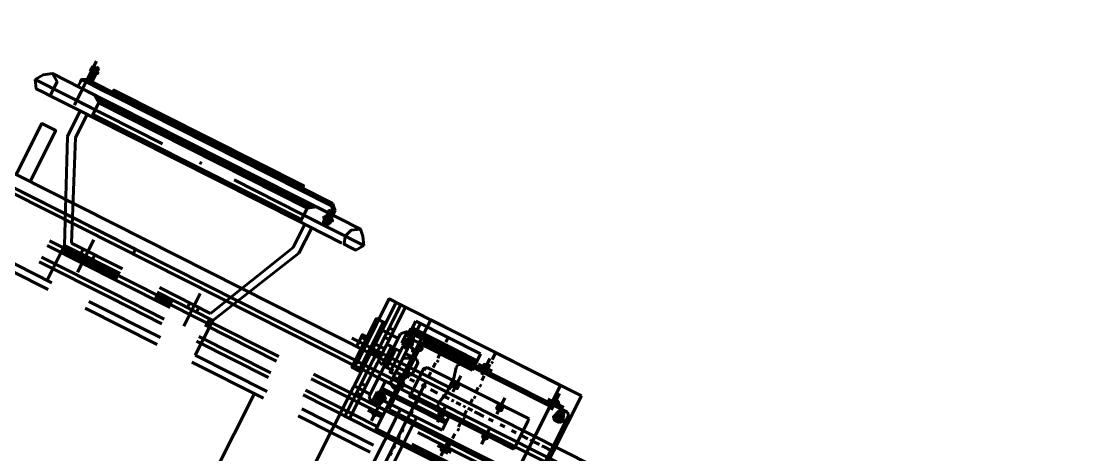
# Model space of a CAD drawing. Header units: metres. Extents: x 0 to 547597, y 0 to 1844684.
# Drawn here: x 543452.124 to 543453.826, y 1844576.001 to 1844576.691 of the extents above; entities that cross this region are included whole.
import ezdxf

# ---------------------------------------------------------------- set-up
doc = ezdxf.new("R2010")
doc.units = ezdxf.units.M
doc.layers.add('5_Thep', color=4, linetype='Continuous')
doc.layers.add('giai đoạn này', color=10, linetype='Continuous', lineweight=60)

# ---------------------------------------------------------------- blocks, each defined once
blk = doc.blocks.new('MBA220-MB')
at = {"color": 1}
for points in [[(1554, -1091.1), (-2326.8, -1091.1), (-2326.8, 570.3)], [(-2306.2, 549.7), (-2306.2, -1058), (-2297.9, -1058)], [(-2297.9, -1058), (-2297.9, 545.5)], [(-2417.8, 330.6), (-2219.4, 330.6), (-2219.4, 8.3)], [(-2417.8, 8.3), (-2417.8, 330.6)], [(-2376.4, 326.5), (-2380.6, 326.5), (-2384.7, 322.4)], [(-2376.4, 326.5), (-2264.9, 326.5)], [(-2318.6, 314.1), (-2318.6, 326.5)], [(-2388.8, 285.2), (-2388.8, 314.1)], [(-2384.7, 37.2), (-2384.7, 322.4)], [(-2364, 318.2), (-2364, 310), (-2368.2, 305.8), (-2380.6, 310), (-2380.6, 318.2), (-2368.2, 322.4), (-2364, 318.2)], [(-2364, 314.1), (-2380.6, 314.1)], [(-2368.2, 310), (-2368.2, 310), (-2368.2, 318.2), (-2372.3, 318.2), (-2376.4, 314.1), (-2372.3, 310), (-2368.2, 310)], [(-2368.2, 322.4), (-2368.2, 305.8)], [(-2318.6, 310), (-2318.6, 314.1)], [(-2256.6, 318.2), (-2256.6, 37.2)], [(-2219.4, 66.1), (-2223.5, 62), (-2417.8, 62), (-2417.8, 293.4), (-2219.4, 293.4), (-2219.4, 66.1)], [(-2417.8, 293.4), (-2417.8, 62)], [(-2405.4, 297.6), (-2376.4, 297.6)], [(-2388.8, 293.4), (-2388.8, 293.4), (-2388.8, 301.7), (-2388.8, 305.8), (-2393, 301.7), (-2393, 293.4), (-2388.8, 293.4)], [(-2256.6, 62), (-2256.6, 293.4), (-2384.7, 293.4), (-2384.7, 62), (-2256.6, 62)], [(-2380.6, 70.3), (-2380.6, 293.4), (-2380.6, 293.4)], [(-2380.6, 293.4), (-2380.6, 293.4)], [(-2380.6, 293.4), (-2260.7, 293.4)], [(-2318.6, 293.4), (-2318.6, 305.8)], [(-2318.6, 289.3), (-2318.6, 293.4)], [(-2260.7, 293.4), (-2260.7, 70.3)], [(-2223.5, 293.4), (-2223.5, 62)], [(-2347.5, 90.9), (-2347.5, 272.8)], [(-2343.4, 272.8), (-2347.5, 272.8)], [(-2343.4, 272.8), (-2297.9, 272.8)], [(-2318.6, 272.8), (-2318.6, 285.2)], [(-2318.6, 272.8), (-2318.6, 272.8)], [(-2293.8, 272.8), (-2297.9, 272.8)], [(-2293.8, 272.8), (-2293.8, 90.9)], [(-2318.6, 256.2), (-2318.6, 264.5)], [(-2318.6, 252.1), (-2318.6, 252.1)], [(-2318.6, 235.6), (-2318.6, 243.8)], [(-2256.6, 252.1), (-2256.6, 124)], [(-2248.3, 252.1), (-2248.3, 124)], [(-2227.7, 252.1), (-2227.7, 124)], [(-2219.4, 252.1), (-2219.4, 124)], [(-2359.9, 223.2), (-2331, 223.2)], [(-2347.5, 235.6), (-2347.5, 210.8)], [(-2347.5, 219), (-2339.2, 219), (-2339.2, 227.3), (-2347.5, 227.3), (-2347.5, 219), (-2347.5, 219)], [(-2318.6, 231.4), (-2318.6, 231.4)], [(-2318.6, 214.9), (-2318.6, 223.2)], [(-2306.2, 223.2), (-2277.3, 223.2)], [(-2293.8, 235.6), (-2293.8, 210.8)], [(-2293.8, 219), (-2289.7, 219), (-2285.5, 223.2), (-2289.7, 227.3), (-2293.8, 227.3), (-2293.8, 219), (-2293.8, 219)], [(-2318.6, 210.8), (-2318.6, 210.8)], [(-2318.6, 194.2), (-2318.6, 206.6)], [(-2318.6, 190.1), (-2318.6, 194.2)], [(-2405.4, 177.7), (-2417.8, 177.7)], [(-2405.4, 173.6), (-2376.4, 173.6)], [(-2401.2, 177.7), (-2401.2, 181.8)], [(-2384.7, 177.7), (-2397.1, 177.7)], [(-2388.8, 169.5), (-2388.8, 169.5), (-2388.8, 177.7), (-2388.8, 177.7), (-2393, 177.7), (-2393, 169.5), (-2388.8, 169.5)], [(-2388.8, 161.2), (-2388.8, 186)], [(-2380.6, 177.7), (-2380.6, 181.8)], [(-2368.2, 177.7), (-2376.4, 177.7)], [(-2359.9, 177.7), (-2359.9, 181.8)], [(-2347.5, 177.7), (-2355.8, 177.7)], [(-2339.2, 177.7), (-2339.2, 181.8)], [(-2326.8, 177.7), (-2335.1, 177.7)], [(-2318.6, 177.7), (-2318.6, 186)], [(-2318.6, 177.7), (-2318.6, 181.8)], [(-2318.6, 169.5), (-2318.6, 173.6)], [(-2306.2, 177.7), (-2314.5, 177.7)], [(-2302.1, 177.7), (-2302.1, 181.8)], [(-2285.5, 177.7), (-2293.8, 177.7)], [(-2281.4, 177.7), (-2281.4, 181.8)], [(-2264.9, 177.7), (-2273.1, 177.7)], [(-2260.7, 177.7), (-2260.7, 181.8)], [(-2260.7, 173.6), (-2231.8, 173.6)], [(-2244.2, 177.7), (-2256.6, 177.7)], [(-2244.2, 169.5), (-2240.1, 169.5), (-2240.1, 177.7), (-2244.2, 177.7), (-2248.3, 177.7), (-2248.3, 169.5), (-2244.2, 169.5)], [(-2244.2, 161.2), (-2244.2, 186)], [(-2240.1, 177.7), (-2240.1, 181.8)], [(-2405.4, 157.1), (-2376.4, 157.1)], [(-2405.4, 157.1), (-2405.4, 41.3)], [(-2393, 41.3), (-2393, 157.1)], [(-2388.8, 157.1), (-2388.8, 41.3)], [(-2376.4, 41.3), (-2376.4, 157.1)], [(-2347.5, 157.1), (-2347.5, 132.3)], [(-2318.6, 157.1), (-2318.6, 165.3)], [(-2269, 157.1), (-2297.9, 157.1)], [(-2297.9, 41.3), (-2297.9, 157.1)], [(-2293.8, 157.1), (-2293.8, 132.3)], [(-2285.5, 157.1), (-2285.5, 41.3)], [(-2281.4, 157.1), (-2281.4, 41.3)], [(-2269, 157.1), (-2269, 41.3)], [(-2372.3, 132.3), (-2376.4, 136.4)], [(-2368.2, 132.3), (-2351.6, 136.4), (-2335.1, 136.4), (-2322.7, 136.4), (-2306.2, 132.3)], [(-2359.9, 144.7), (-2331, 144.7)], [(-2347.5, 140.5), (-2339.2, 140.5), (-2339.2, 148.8), (-2347.5, 148.8), (-2347.5, 140.5), (-2347.5, 140.5)], [(-2335.1, 140.5), (-2335.1, -37.2)], [(-2318.6, 148.8), (-2318.6, 152.9)], [(-2318.6, 136.4), (-2318.6, 144.7)], [(-2318.6, 132.3), (-2318.6, 136.4)], [(-2306.2, 144.7), (-2277.3, 144.7)], [(-2297.9, 136.4), (-2302.1, 132.3)], [(-2293.8, 140.5), (-2289.7, 140.5), (-2285.5, 144.7), (-2289.7, 148.8), (-2293.8, 148.8), (-2293.8, 140.5), (-2293.8, 140.5)], [(-2372.3, 132.3), (-2368.2, 132.3)], [(-2318.6, 111.6), (-2318.6, 124)], [(-2302.1, 132.3), (-2306.2, 132.3)], [(-2393, 99.2), (-2393, 103.3)], [(-2380.6, 99.2), (-2380.6, 103.3)], [(-2364, 99.2), (-2364, 103.3)], [(-2347.5, 99.2), (-2347.5, 103.3)], [(-2335.1, 99.2), (-2335.1, 103.3)], [(-2318.6, 111.6), (-2318.6, 111.6)], [(-2318.6, 99.2), (-2318.6, 103.3)], [(-2318.6, 95.1), (-2318.6, 103.3)], [(-2306.2, 99.2), (-2306.2, 103.3)], [(-2289.7, 99.2), (-2289.7, 103.3)], [(-2273.1, 99.2), (-2273.1, 103.3)], [(-2157.4, 111.6), (-2269, 111.6)], [(-2256.6, 99.2), (-2256.6, 103.3)], [(-2240.1, 99.2), (-2240.1, 103.3)], [(-2227.7, 99.2), (-2227.7, 103.3)], [(-2211.1, 99.2), (-2211.1, 103.3)], [(-2198.7, 99.2), (-2198.7, 103.3)], [(-2405.4, 99.2), (-2397.1, 99.2)], [(-2388.8, 99.2), (-2380.6, 99.2)], [(-2376.4, 99.2), (-2368.2, 99.2)], [(-2359.9, 99.2), (-2351.6, 99.2)], [(-2297.9, 86.8), (-2343.4, 86.8), (-2347.5, 90.9)], [(-2343.4, 99.2), (-2335.1, 99.2)], [(-2343.4, 86.8), (-2343.4, 90.9)], [(-2326.8, 99.2), (-2322.7, 99.2)], [(-2326.8, 99.2), (-2041.7, 99.2)], [(-2318.6, 90.9), (-2318.6, 90.9)], [(-2314.5, 99.2), (-2306.2, 99.2)], [(-2297.9, 99.2), (-2293.8, 99.2)], [(-2297.9, 86.8), (-2293.8, 86.8), (-2293.8, 90.9)], [(-2285.5, 99.2), (-2277.3, 99.2)], [(-2269, 99.2), (-2260.7, 99.2)], [(-2252.5, 99.2), (-2248.3, 99.2)], [(-2240.1, 99.2), (-2231.8, 99.2)], [(-2223.5, 99.2), (-2219.4, 99.2)], [(-2211.1, 99.2), (-2202.9, 99.2)], [(-2380.6, 70.3), (-2380.6, 66.1), (-2380.6, 66.1)], [(-2376.4, 66.1), (-2372.3, 70.3)], [(-2372.3, 70.3), (-2368.2, 70.3)], [(-2368.2, 70.3), (-2368.2, 70.3), (-2364, 66.1), (-2359.9, 62), (-2359.9, 62)], [(-2318.6, 70.3), (-2322.7, 70.3), (-2322.7, 70.3), (-2326.8, 74.4), (-2347.5, 74.4), (-2351.6, 70.3), (-2351.6, 70.3)], [(-2351.6, 70.3), (-2351.6, 49.6)], [(-2318.6, 74.4), (-2318.6, 82.7)], [(-2318.6, 70.3), (-2318.6, 49.6)], [(-2318.6, 70.3), (-2318.6, 70.3)], [(-2306.2, 70.3), (-2306.2, 70.3), (-2310.3, 66.1), (-2314.5, 62), (-2314.5, 62)], [(-2302.1, 70.3), (-2306.2, 70.3)], [(-2302.1, 70.3), (-2297.9, 66.1)], [(-2157.4, 82.7), (-2269, 82.7)], [(-2260.7, 66.1), (-2260.7, 70.3)], [(-2198.7, -57.9), (-2198.7, 70.3)], [(-2186.3, 70.3), (-2186.3, -57.9)], [(-2388.8, 45.5), (-2388.8, 49.6), (-2388.8, 49.6), (-2388.8, 53.7), (-2393, 49.6), (-2393, 49.6), (-2388.8, 45.5)], [(-2388.8, 37.2), (-2388.8, 62)], [(-2260.7, 66.1), (-2380.6, 66.1)], [(-2364, 37.2), (-2364, 49.6), (-2368.2, 53.7), (-2380.6, 49.6), (-2380.6, 37.2), (-2368.2, 37.2), (-2364, 37.2)], [(-2359.9, 49.6), (-2364, 49.6), (-2368.2, 49.6), (-2364, 53.7), (-2364, 57.9), (-2359.9, 57.9), (-2359.9, 62)], [(-2368.2, 37.2), (-2368.2, 53.7)], [(-2359.9, 62), (-2359.9, 62)], [(-2347.5, 57.9), (-2347.5, 62), (-2293.8, 62), (-2293.8, 57.9)], [(-2347.5, 57.9), (-2343.4, 49.6), (-2339.2, 49.6)], [(-2318.6, 53.7), (-2318.6, 66.1)], [(-2318.6, 49.6), (-2318.6, 53.7)], [(-2314.5, 49.6), (-2310.3, 49.6), (-2306.2, 49.6), (-2310.3, 53.7), (-2310.3, 57.9), (-2314.5, 57.9), (-2314.5, 62)], [(-2314.5, 62), (-2314.5, 62)], [(-2302.1, 49.6), (-2297.9, 49.6), (-2293.8, 57.9)], [(-2277.3, 37.2), (-2277.3, 49.6), (-2273.1, 53.7), (-2260.7, 49.6), (-2260.7, 37.2), (-2273.1, 37.2), (-2277.3, 37.2)], [(-2273.1, 37.2), (-2273.1, 53.7)], [(-2256.6, 62), (-2256.6, -66.1)], [(-2248.3, 62), (-2248.3, -66.1)], [(-2244.2, 45.5), (-2240.1, 49.6), (-2240.1, 49.6), (-2244.2, 53.7), (-2248.3, 49.6), (-2248.3, 49.6), (-2244.2, 45.5)], [(-2244.2, 37.2), (-2244.2, 62)], [(-2227.7, 62), (-2227.7, -66.1)], [(-2219.4, 62), (-2219.4, -66.1)], [(-2405.4, 49.6), (-2376.4, 49.6)], [(-2405.4, 41.3), (-2376.4, 41.3)], [(-2384.7, 37.2), (-2380.6, 33.1), (-2376.4, 28.9)], [(-2364, 45.5), (-2380.6, 45.5)], [(-2368.2, 37.2), (-2368.2, 41.3), (-2368.2, 49.6), (-2372.3, 49.6), (-2376.4, 45.5), (-2372.3, 41.3), (-2368.2, 37.2)], [(-2351.6, 41.3), (-2359.9, 41.3), (-2359.9, 45.5), (-2359.9, 49.6), (-2359.9, 49.6), (-2351.6, 49.6)], [(-2351.6, 49.6), (-2318.6, 49.6)], [(-2351.6, 41.3), (-2351.6, 37.2)], [(-2351.6, 41.3), (-2318.6, 41.3)], [(-2347.5, 33.1), (-2351.6, 33.1), (-2351.6, 37.2)], [(-2302.1, 49.6), (-2339.2, 49.6)], [(-2318.6, 41.3), (-2314.5, 41.3), (-2314.5, 45.5), (-2314.5, 49.6), (-2314.5, 49.6), (-2318.6, 49.6)], [(-2318.6, 28.9), (-2318.6, 45.5)], [(-2318.6, 41.3), (-2318.6, 37.2)], [(-2269, 41.3), (-2297.9, 41.3)], [(-2277.3, 45.5), (-2260.7, 45.5)], [(-2273.1, 37.2), (-2264.9, 41.3), (-2264.9, 49.6), (-2273.1, 49.6), (-2273.1, 41.3), (-2273.1, 37.2)], [(-2264.9, 28.9), (-2260.7, 33.1), (-2256.6, 37.2)], [(-2260.7, 49.6), (-2231.8, 49.6)], [(-2264.9, 28.9), (-2376.4, 28.9)], [(-2368.2, 0), (-2368.2, 28.9)], [(-2351.6, 24.8), (-2351.6, 28.9)], [(-2347.5, 16.5), (-2351.6, 16.5), (-2351.6, 24.8)], [(-2351.6, 24.8), (-2318.6, 24.8)], [(-2347.5, 33.1), (-2347.5, 24.8)], [(-2347.5, 33.1), (-2326.8, 33.1)], [(-2318.6, 33.1), (-2326.8, 33.1)], [(-2326.8, 33.1), (-2326.8, 24.8)], [(-2318.6, 24.8), (-2322.7, 16.5), (-2326.8, 16.5)], [(-2269, 0), (-2269, 28.9)], [(-2219.4, 16.5), (-2417.8, 16.5)], [(-2219.4, 8.3), (-2417.8, 8.3)], [(-2326.8, 8.3), (-2417.8, 8.3), (-2417.8, -12.4), (-2326.8, -12.4)], [(-2041.7, 0), (-2417.8, 0)], [(-2380.6, -4.1), (-2380.6, 0)], [(-2376.4, 8.3), (-2376.4, 16.5)], [(-2359.9, 8.3), (-2359.9, 16.5)], [(-2347.5, 16.5), (-2326.8, 16.5)], [(-2343.4, 16.5), (-2343.4, -4.1)], [(-2331, 16.5), (-2331, -4.1)], [(-2293.8, -4.1), (-2293.8, 0)], [(-2277.3, 8.3), (-2277.3, 16.5)], [(-2260.7, 8.3), (-2260.7, 16.5)], [(-2372.3, -12.4), (-2372.3, -12.4), (-2376.4, -16.5), (-2380.6, -16.5), (-2380.6, -4.1), (-2380.6, -4.1), (-2380.6, -4.1)], [(-2380.6, -4.1), (-2293.8, -4.1)], [(-2380.6, -16.5), (-2293.8, -16.5)], [(-2372.3, -12.4), (-2302.1, -12.4)], [(-2326.8, -24.8), (-2326.8, -16.5), (-2347.5, -16.5), (-2347.5, -24.8), (-2326.8, -24.8)], [(-2343.4, -24.8), (-2343.4, -16.5)], [(-2326.8, -24.8), (-2326.8, -16.5)], [(-2302.1, -12.4), (-2302.1, -12.4), (-2297.9, -16.5), (-2293.8, -16.5), (-2293.8, -4.1), (-2293.8, -4.1), (-2293.8, -4.1)], [(-2343.4, -24.8), (-2331, -24.8)], [(-2475.6, -86.8), (-2488, -95.1), (-2496.3, -103.3), (-2488, -115.7), (-2475.6, -119.9)], [(-2475.6, -86.8), (-2475.6, -194.2)], [(-2475.6, -119.9), (-2463.2, -115.7), (-2463.2, -103.3), (-2463.2, -95.1), (-2475.6, -86.8)], [(-2496.3, -181.8), (-2496.3, -103.3)], [(-2463.2, -181.8), (-2463.2, -119.9)], [(-2256.6, -128.1), (-2256.6, -256.2)], [(-2248.3, -128.1), (-2248.3, -256.2)], [(-2227.7, -128.1), (-2227.7, -256.2)], [(-2219.4, -128.1), (-2219.4, -256.2)], [(-2198.7, -248), (-2198.7, -119.9)], [(-2186.3, -119.9), (-2186.3, -248)], [(-2504.6, -152.9), (-2508.7, -157.1), (-2512.8, -161.2)], [(-2504.6, -152.9), (-2496.3, -152.9)], [(-2479.8, -152.9), (-2496.3, -152.9)], [(-2496.3, -152.9), (-2496.3, -607.5)], [(-2488, -161.2), (-2483.9, -161.2), (-2479.8, -161.2), (-2479.8, -152.9), (-2483.9, -152.9), (-2488, -148.8), (-2492.2, -152.9), (-2492.2, -157.1)], [(-2479.8, -152.9), (-2483.9, -152.9), (-2488, -152.9), (-2492.2, -152.9), (-2488, -161.2), (-2483.9, -161.2), (-2479.8, -152.9)], [(-2483.9, -152.9), (-2483.9, -152.9), (-2488, -152.9), (-2488, -157.1), (-2483.9, -157.1), (-2483.9, -152.9)], [(-2483.9, -148.8), (-2483.9, -161.2)], [(-2479.8, -152.9), (-2483.9, -152.9)], [(-1756.5, -136.4), (-2186.3, -136.4)], [(-2512.8, -161.2), (-2512.8, -599.3)], [(-2504.6, -157.1), (-2508.7, -161.2), (-2508.7, -161.2)], [(-2508.7, -161.2), (-2508.7, -599.3)], [(-2504.6, -157.1), (-2496.3, -157.1)], [(-2496.3, -161.2), (-2500.4, -161.2), (-2500.4, -157.1)], [(-2496.3, -157.1), (-2492.2, -157.1)], [(-2496.3, -161.2), (-2488, -161.2)], [(-2483.9, -161.2), (-2488, -161.2), (-2492.2, -157.1)], [(-2488, -161.2), (-2488, -157.1)], [(-2488, -161.2), (-2488, -165.3)], [(-2483.9, -161.2), (-2483.9, -161.2), (-2488, -165.3)], [(-2483.9, -161.2), (-2483.9, -157.1)], [(-2475.6, -318.2), (-2475.6, -161.2)], [(-2496.3, -181.8), (-2488, -194.2), (-2475.6, -194.2), (-2463.2, -194.2), (-2463.2, -181.8)], [(-2417.8, -173.6), (-2463.2, -173.6)], [(-2421.9, -186), (-2463.2, -186)], [(-2421.9, -186), (-2269, -256.2)], [(-2417.8, -173.6), (-2260.7, -248)], [(-2492.2, -570.3), (-2492.2, -190.1)], [(-2488, -566.2), (-2488, -194.2)], [(-2467.4, -566.2), (-2467.4, -194.2)], [(-2463.2, -566.2), (-2463.2, -194.2)], [(-2512.8, -553.8), (-2512.8, -214.9), (-2517, -214.9), (-2517, -553.8), (-2512.8, -553.8)], [(-2260.7, -248), (-2260.7, -347.2)], [(-2260.7, -248), (-2198.7, -248)], [(-2252.5, -248), (-2252.5, -347.2)], [(-2269, -256.2), (-2269, -347.2)], [(-2289.7, -285.2), (-2231.8, -285.2)], [(-2269, -276.9), (-2260.7, -276.9)], [(-2264.9, -285.2), (-2240.1, -285.2)], [(-2269, -293.4), (-2260.7, -293.4)], [(-2256.6, -318.2), (-2256.6, -409.2)], [(-2248.3, -318.2), (-2248.3, -409.2)], [(-2227.7, -318.2), (-2227.7, -409.2)], [(-2219.4, -318.2), (-2219.4, -409.2)], [(-2198.7, -438.1), (-2198.7, -310)], [(-2186.3, -310), (-2186.3, -438.1)], [(-2475.6, -380.2), (-2475.6, -376.1)], [(-2306.2, -409.2), (-2306.2, -1058), (-2297.9, -1058)], [(-2297.9, -409.2), (-2306.2, -409.2)], [(-2269, -413.3), (-2269, -504.2)], [(-2260.7, -413.3), (-2260.7, -512.5)], [(-2256.6, -409.2), (-2256.6, -537.3)], [(-2256.6, -409.2), (-2256.6, -409.2)], [(-2252.5, -413.3), (-2252.5, -512.5)], [(-2248.3, -409.2), (-2248.3, -537.3)], [(-2227.7, -409.2), (-2227.7, -537.3)], [(-2227.7, -409.2), (-2227.7, -409.2)], [(-2219.4, -409.2), (-2219.4, -537.3)], [(-2475.6, -599.3), (-2475.6, -446.4)], [(-2289.7, -475.3), (-2231.8, -475.3)], [(-2269, -462.9), (-2260.7, -462.9)], [(-2264.9, -475.3), (-2240.1, -475.3)], [(-2269, -483.6), (-2260.7, -483.6)], [(-2421.9, -574.5), (-2269, -504.2)], [(-2198.7, -632.3), (-2198.7, -504.2)], [(-2186.3, -504.2), (-2186.3, -632.3)], [(-2417.8, -586.9), (-2260.7, -512.5)], [(-2260.7, -512.5), (-2198.7, -512.5)], [(-2508.7, -562.1), (-2508.7, -586.9)], [(-2508.7, -562.1), (-2508.7, -562.1)], [(-2463.2, -578.6), (-2463.2, -566.2), (-2475.6, -566.2), (-2488, -566.2), (-2496.3, -578.6)], [(-2496.3, -578.6), (-2496.3, -653)], [(-2475.6, -673.7), (-2475.6, -566.2)], [(-2421.9, -574.5), (-2463.2, -574.5)], [(-2463.2, -578.6), (-2463.2, -640.6)], [(-2512.8, -591), (-2537.6, -591)], [(-2537.6, -591), (-2537.6, -595.1)], [(-2512.8, -595.1), (-2537.6, -595.1)], [(-2533.5, -591), (-2533.5, -595.1)], [(-2533.5, -595.1), (-2533.5, -603.4)], [(-2529.4, -586.9), (-2529.4, -599.3)], [(-2529.4, -595.1), (-2529.4, -603.4)], [(-2525.2, -591), (-2525.2, -595.1)], [(-2508.7, -582.7), (-2512.8, -582.7)], [(-2512.8, -591), (-2508.7, -586.9), (-2508.7, -586.9)], [(-2512.8, -595.1), (-2508.7, -591)], [(-2508.7, -591), (-2508.7, -586.9)], [(-2417.8, -586.9), (-2463.2, -586.9)], [(-2512.8, -599.3), (-2545.9, -599.3)], [(-2512.8, -599.3), (-2545.9, -599.3)], [(-2545.9, -599.3), (-2545.9, -599.3)], [(-2537.6, -599.3), (-2537.6, -599.3)], [(-2525.2, -599.3), (-2525.2, -599.3)], [(-2512.8, -599.3), (-2508.7, -607.5), (-2504.6, -607.5)], [(-2496.3, -599.3), (-2512.8, -599.3)], [(-2496.3, -599.3), (-2512.8, -599.3)], [(-2508.7, -599.3), (-2508.7, -607.5), (-2504.6, -607.5)], [(-2504.6, -607.5), (-2496.3, -607.5)], [(-2504.6, -607.5), (-2496.3, -607.5)], [(-2467.4, -599.3), (-2496.3, -599.3)], [(-2471.5, -599.3), (-2496.3, -599.3)], [(-2471.5, -599.3), (-2471.5, -599.3)], [(-2326.8, -607.5), (-2417.8, -607.5), (-2417.8, -632.3), (-2326.8, -632.3)], [(-2475.6, -640.6), (-2488, -640.6), (-2496.3, -653), (-2488, -665.4), (-2475.6, -673.7)], [(-2475.6, -673.7), (-2463.2, -665.4), (-2463.2, -653), (-2463.2, -640.6), (-2475.6, -640.6)]]:
    blk.add_lwpolyline(points, dxfattribs=at)
blk = doc.blocks.new('mb moiTQK')
at = {"layer": 'giai đoạn này', "color": 1, "linetype": 'ByBlock', "ltscale": 5, "xscale": 0.001, "yscale": 0.001, "zscale": 0.001}
blk.add_blockref('MBA220-MB', (-88.0517, -82.5102), dxfattribs=at)
blk = doc.blocks.new('ACAD-DinhViTuyenDz220kV')
blk.add_circle((543470.1879, 1844560.0696), 117.5514)
at = {"layer": '5_Thep', "rotation": 243.2403583287449}
blk.add_blockref('mb moiTQK', (543485.661, 1844458.313), dxfattribs=at)

msp = doc.modelspace()

# ---------------------------------------------------------------- block references
msp.add_blockref('ACAD-DinhViTuyenDz220kV', (0, 0))

doc.saveas('drawing.dxf')
